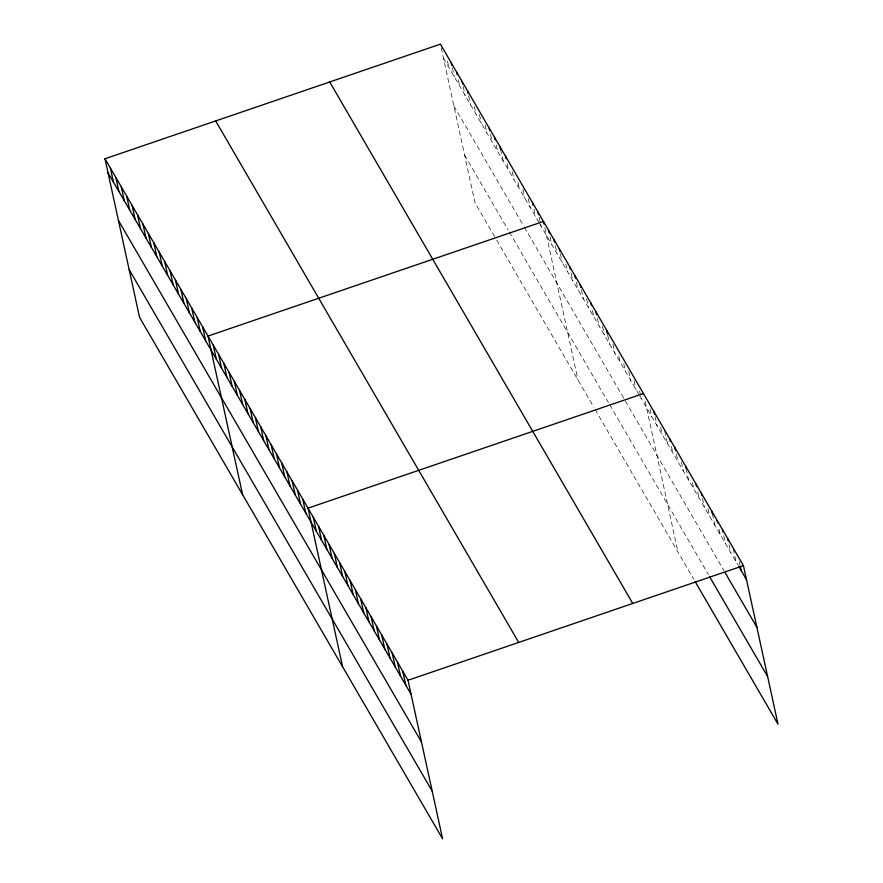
<?xml version="1.0" encoding="UTF-8"?>
<svg xmlns="http://www.w3.org/2000/svg" width="883" height="883" viewBox="0 0 883 883"><rect width="100%" height="100%" fill="white"/><g stroke="black" fill="none" stroke-linecap="round" stroke-linejoin="round"><path stroke-width="0.66" stroke-dasharray="4.42 3.31" d="M443.465 58.168L539.038 222.637M539.712 223.807L639.259 395.109M639.91 396.235L737.945 564.932M453.862 105.872L523.685 226.026M524.359 227.196L624.005 398.663M625.319 400.926L724.005 570.76M464.59 155.033L507.968 229.69M509.325 232.019L608.409 402.538M609.723 404.8L708.409 574.623M494.646 236.578L474.988 202.748L440.683 45.419M496.676 240.077L593.806 407.229M595.12 409.491L693.806 579.314M739.281 561.676L740.12 565.495M733.188 548.796L735.969 561.533M729.038 544.833L730.705 552.482M723.773 535.782L725.44 543.42M719.071 529.27L720.175 534.37M712.415 513.84L714.91 525.308M707.989 508.608L709.656 516.246M702.449 498.277L704.391 507.195M697.736 491.765L699.126 498.133M692.471 482.703L693.861 489.083M686.102 468.553L688.597 480.021M681.389 462.041L683.332 470.959M676.411 454.259L678.078 461.908M671.422 446.478L672.813 452.847M664.767 431.047L667.548 443.785M660.616 427.085L662.283 434.734M655.076 416.754L657.018 425.672M650.087 408.972L651.753 416.621M645.109 401.191L678.023 552.151M639.568 390.86L641.235 398.498M634.027 380.529L635.97 389.447M628.762 371.467L630.705 380.385M623.773 363.686L625.44 371.335M618.784 355.904L620.175 362.273M612.968 344.304L614.91 353.211M607.703 335.242L609.656 344.16M602.449 326.18L604.391 335.099M597.46 318.399L599.127 326.048M592.471 310.617L593.862 316.986M586.654 299.006L588.597 307.924M581.389 289.955L583.332 298.873M576.411 282.174L578.078 289.812M571.146 273.112L572.813 280.761M565.882 264.05L567.548 271.699M560.341 253.719L562.283 262.637M555.352 245.938L557.018 253.587M550.087 236.887L551.754 244.525M544.833 227.825L578.023 380.054M539.127 217.218L541.069 226.136M533.983 209.161L535.65 216.81M528.277 198.554L530.23 207.472M522.857 189.227L524.8 198.145M517.99 182.439L519.381 188.807M512.295 171.832L513.961 179.481M507.151 163.774L508.531 170.143M500.617 149.348L503.111 160.816M496.301 145.11L497.692 151.479M490.606 134.503L492.272 142.152M485.175 125.176L486.842 132.814M479.48 114.569L481.423 123.488M474.337 106.512L476.003 114.15M468.63 95.905L470.573 104.823M463.211 86.578L465.153 95.485M458.343 79.79L459.734 86.159M452.361 67.914L454.315 76.832M447.493 61.126L448.884 67.494"/><path stroke-width="1.32" d="M104.978 158.763L408.012 680.252L442.593 838.85L139.558 317.361L104.978 158.763L440.407 44.15L743.442 565.639L778.022 724.237L695.12 581.577M643.442 393.542L308.012 508.155L342.593 666.753M408.012 680.252L743.442 565.639M738.596 566.069L746.488 579.656M725.318 573.023L756.897 627.36M709.722 576.897L767.614 676.521M329.723 81.976L632.747 603.464M215.673 120.938L518.707 642.427M108.035 172.781L411.07 694.27M118.443 220.485L421.467 741.974M129.161 269.646L432.184 791.135M740.395 566.776L741.234 570.595M727.647 538.464L728.199 541.014M722.382 529.414L722.945 531.952M717.117 520.352L717.68 522.902M711.864 511.29L712.415 513.84M701.334 493.178L701.886 495.727M696.069 484.127L696.621 486.665M685.539 466.003L686.102 468.553M675.02 447.891L675.572 450.44M669.755 438.84L670.307 441.379M653.961 411.666L654.524 414.215M606.599 330.143L607.427 333.962M596.069 312.03L596.621 314.58M590.804 302.968L591.367 305.518M580.286 284.856L580.837 287.405M575.021 275.805L575.573 278.344M569.756 266.743L570.308 269.293M559.226 248.631L559.789 251.18M553.961 239.569L554.524 242.119M548.707 230.518L549.259 233.057M543.994 224.006L543.442 221.456L208.013 336.07L242.593 494.668M538.012 212.13L538.575 214.668M532.592 202.792L533.144 205.342M505.484 156.136L506.036 158.686M500.054 146.799L500.617 149.348M494.635 137.472L495.186 140.022M489.215 128.134L489.767 130.684M467.526 90.806L468.078 93.355M462.096 81.479L462.659 84.028M456.677 72.141L457.228 74.691M451.257 62.814L451.809 65.364M402.747 671.19L405.805 685.208M397.482 662.14L400.54 676.146M392.218 653.078L395.275 667.095M386.964 644.027L390.01 658.034M381.699 634.965L384.756 648.983M376.434 625.904L379.491 639.921M371.169 616.853L374.226 630.859M365.904 607.791L368.962 621.809M360.639 598.74L363.697 612.747M355.374 589.678L358.432 603.696M350.121 580.617L353.167 594.634M344.856 571.566L347.913 585.572M339.591 562.504L342.648 576.522M334.326 553.453L337.383 567.46M329.061 544.392L332.118 558.398M323.796 535.33L326.853 549.347M318.542 526.279L321.589 540.286M313.277 517.217L316.335 531.235M302.748 499.105L305.805 513.111M297.483 490.043L300.54 504.061M292.218 480.992L295.275 494.999M286.964 471.93L290.01 485.948M281.699 462.869L284.756 476.886M276.434 453.818L279.492 467.824M271.169 444.756L274.227 458.774M265.904 435.705L268.962 449.712M260.64 426.644L263.697 440.661M255.375 417.582L258.432 431.599M250.121 408.531L253.167 422.538M244.856 399.469L247.913 413.487M239.591 390.418L242.648 404.425M234.326 381.357L237.384 395.374M229.061 372.295L232.119 386.312M223.796 363.244L226.854 377.251M218.542 354.182L221.589 368.2M213.278 345.132L216.335 359.138M202.593 326.732L205.64 340.75M197.163 317.405L200.22 331.423M191.743 308.079L194.801 322.085M186.324 298.741L189.381 312.759M180.894 289.414L183.951 303.421M175.474 280.077L178.532 294.094M170.055 270.75L173.112 284.756M164.635 261.412L167.682 275.43M159.205 252.085L162.262 266.092M153.785 242.748L156.843 256.765M148.366 233.421L151.423 247.428M142.936 224.083L145.993 238.101M137.516 214.757L140.574 228.763M132.097 205.419L135.154 219.437M126.677 196.092L129.724 210.099M121.247 186.754L124.304 200.772M115.828 177.428L118.885 191.445M110.408 168.09L113.454 182.108"/></g></svg>
